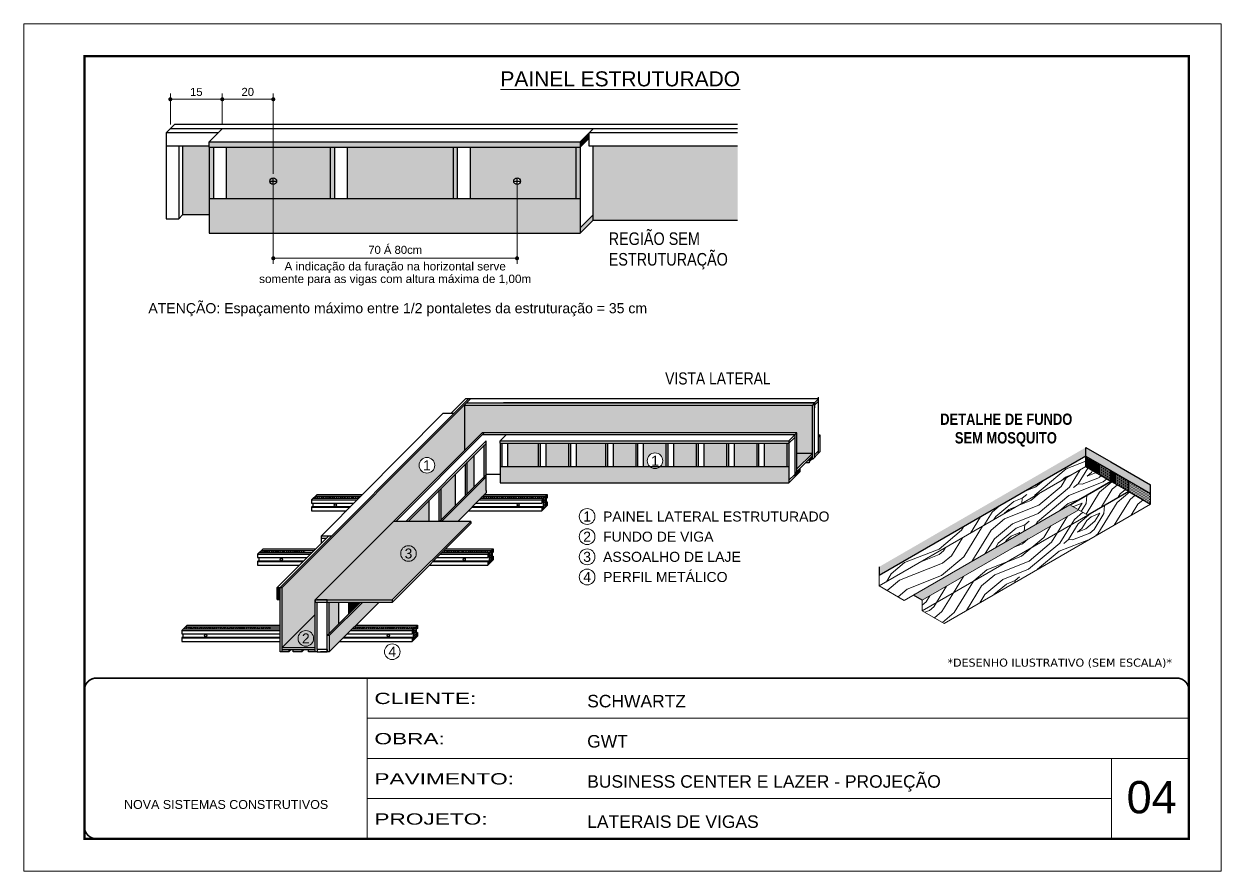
# Model space of a CAD drawing. Extents: x 13154 to 22413, y 1253 to 30260.
# Drawn here: x 17923 to 19408, y 28819 to 29869 of the extents above; entities that cross this region are included whole.
import ezdxf
from ezdxf.enums import TextEntityAlignment as Align

# ---------------------------------------------------------------- set-up
doc = ezdxf.new("R2010")
doc.units = 0
doc.linetypes.add('CONTINUO', pattern=[0])
doc.linetypes.add('DASHED', pattern=[0.75, 0.5, -0.25])
for name, color, linetype, lineweight in [('CARIMBO', 255, 'Continuous', 9), ('Demarcação 1', 251, 'Continuous', 9), ('Folhas', 255, 'Continuous', 9), ('fundo', 100, 'Continuous', 9), ('Madeira', 126, 'Continuous', 18), ('SARRAFO DE PRESSAO', 251, 'DASHED', 9)]:
    doc.layers.add(name, color=color, linetype=linetype, lineweight=lineweight)
for name, color, linetype in [('COTA', 241, 'Continuous'), ('HACHURA MADEIRAS', 1, 'Continuous'), ('material do compensado', 7, 'Continuous'), ('texto', 7, 'Continuous')]:
    doc.layers.add(name, color=color, linetype=linetype)
doc.layers.add('Demarcação 2', color=7, linetype='Continuous', lineweight=9, true_color=0xe0e0e0)
doc.styles.add('ARIAL', font='arial.ttf')
doc.styles.add('CESAR1', font='arial.ttf', dxfattribs={"oblique": 15})
doc.styles.add('ROMANC', font='techb___.ttf', dxfattribs={"height": 2.5})
doc.styles.get("Standard").update_dxf_attribs({"font": 'arial.ttf'})
doc.styles.add('stylellllll', font='verdana.ttf', dxfattribs={"height": 2})
doc.styles.add('Tecnologia', font='')
doc.styles.add('texto', font='ARIALN.TTF')
doc.styles.get('Tecnologia').set_extended_font_data('Forgotten Futurist')
doc.dimstyles.new('1x', dxfattribs={"dimtxt": 10, "dimasz": 5, "dimexe": 7, "dimexo": 5, "dimgap": 4, "dimtad": 1, "dimdec": 1, "dimdsep": 46, "dimtxsty": 'Standard', "dimblk": 'DOT', "dimcen": 0.09, "dimclrd": 4, "dimclre": 4, "dimclrt": 2, "dimadec": 0, "dimazin": 2, "dimtfac": 1, "dimtdec": 1, "dimtmove": 0, "dimatfit": 3, "dimldrblk": 'DOT', "dimfxl": 1, "dimtolj": 1, "dimtzin": 0, "dimlwd": 9, "dimlwe": 9, "dimarcsym": 0})
pattern_1 = [(45, (15701.884, 77508.4651), (0.99436891, 3.64601934), [4.6875, -0.9375, 0, -0.9375])]
pattern_2 = [(355, (-30424.79, 26471.62), (111.07494, 93.20294), [5.12645, -97.40264]), (85, (-30380.81, 26503.79), (-93.20294, 111.07494), [10.2529, -92.27619]), (40, (-30402.13, 26495.366), (8.936, 102.13894), [7.24881, -21.74642, 7.24881, -14.497615, 50.751904, -43.50449]), (40, (-30430.344, 26466.96), (8.936, 102.13894), [7.24983, -14.49967, 7.24983, -115.99871]), (40, (-30393.7, 26474.044), (8.936, 102.13894), [7.24983, -137.7482]), (40, (-30383.935, 26468.044), (8.936, 102.13894), [7.24983, -137.7482]), (40, (-30398.36, 26479.6), (8.936, 102.13894), [7.24983, -137.7482]), (40, (-30403.02, 26485.15), (8.936, 102.13894), [14.49967, -130.49838]), (40, (-30370.786, 26559.52), (8.936, 102.13894), [14.49967, -130.49838]), (40, (-30412.79, 26491.15), (8.936, 102.13894), [28.99933, -115.99871]), (40, (-30417.45, 26496.706), (8.936, 102.13894), [28.99933, -115.99871]), (40, (-30348.38, 26521.54), (8.936, 102.13894), [28.99933, -115.99871]), (40, (-30421.66, 26507.37), (8.936, 102.13894), [21.7497, -123.24834]), (40, (-30440.75, 26524.475), (8.936, 102.13894), [21.7497, -123.24834]), (40, (-30431.43, 26513.37), (8.936, 102.13894), [21.7497, -123.24834]), (40, (-30362.36, 26538.2), (8.936, 102.13894), [36.24951, -108.74853]), (40, (-30372.126, 26544.2), (8.936, 102.13894), [36.24951, -108.74853]), (40, (-30364.146, 26517.77), (8.936, 102.13894), [50.74931, -94.24873]), (21.56505, (-30413.683, 26480.94), (102.138945, -8.936), [11.4631, -217.79893]), (21.56505, (-30390.575, 26509.793), (102.138945, -8.936), [11.4631, -217.79893]), (21.56505, (-30396.575, 26500.026), (102.138945, -8.936), [11.4631, -217.79893]), (21.56505, (-30419.684, 26471.17), (102.138945, -8.936), [22.9262, -206.33583]), (21.56505, (-30395.235, 26515.347), (102.138945, -8.936), [34.3893, -194.87273]), (21.56505, (-30405, 26521.347), (102.138945, -8.936), [45.8524, -183.40963]), (21.56505, (-30414.77, 26527.35), (102.138945, -8.936), [45.8524, -183.40963]), (21.56505, (-30427.41, 26559.33), (102.138945, -8.936), [45.8524, -183.40963]), (21.56505, (-30428.303, 26549.116), (102.138945, -8.936), [57.3155, -171.94653]), (21.56505, (-30424.09, 26538.455), (102.138945, -8.936), [57.3155, -171.94653]), (58.43495, (-30391.915, 26494.47), (8.936, 102.138945), [11.4631, -217.79893]), (58.43495, (-30408.13, 26485.6), (8.936, 102.138945), [11.4631, -217.79893]), (58.43495, (-30424.79, 26471.62), (8.936, 102.138945), [22.9262, -206.33583]), (58.43495, (-30392.81, 26484.26), (8.936, 102.138945), [22.9262, -206.33583]), (58.43495, (-30435.45, 26467.405), (8.936, 102.138945), [34.3893, -194.87273]), (58.43495, (-30445.665, 26468.3), (8.936, 102.138945), [45.8524, -183.40963]), (58.43495, (-30353.293, 26465.363), (8.936, 102.138945), [45.8524, -183.40963]), (58.43495, (-30388.15, 26478.705), (8.936, 102.138945), [45.8524, -183.40963]), (58.43495, (-30368.614, 26466.704), (8.936, 102.138945), [57.3155, -171.94653]), (58.43495, (-30378.38, 26472.704), (8.936, 102.138945), [57.3155, -171.94653])]
pattern_3 = [(0, (-19532.2736, 18717.6668), (0.82275303, 1.645506056), [0, -1.645506056])]

# ---------------------------------------------------------------- blocks, each defined once
blk = doc.blocks.new('9999999999')
at = {"color": 30, "linetype": 'CONTINUO'}
for p, q in [((98564.6, 34230.2), (98564.6, 34429.4)), ((98564.6, 34379.6), (99584, 34379.6)), ((98564.6, 34329.8), (99488, 34329.8)), ((99584, 34329.8), (99488, 34329.8)), ((99488, 34329.8), (99488, 34230.2)), ((98564.6, 34280), (99488, 34280))]:
    blk.add_line(p, q, dxfattribs=at)
at = {"color": 30, "linetype": 'CONTINUO', "const_width": 2}
blk.add_lwpolyline([(99584, 34230.2), (99584, 34414.4, 0.414214), (99569, 34429.4), (98229, 34429.4, 0.414214), (98214, 34414.4), (98214, 34245.2, 0.414214), (98229, 34230.2), (99584, 34230.2)], format="xyb", dxfattribs=at)
at = {"layer": 'Folhas'}
blk.add_lwpolyline([(98139, 34190.2), (99624, 34190.2), (99624, 35240.2), (98139, 35240.2)], close=True, dxfattribs=at)
at = {"layer": 'Folhas', "color": 30, "const_width": 3}
blk.add_lwpolyline([(98214, 34230.2), (99584, 34230.2), (99584, 35200.2), (98214, 35200.2)], close=True, dxfattribs=at)
at = {"color": 7, "linetype": 'Continuous', "ltscale": 5, "style": 'ARIAL'}
for s, height, p in [('SCHWARTZ', 15.48, (98837.7, 34393.1)), ('GWT', 15.48, (98837.7, 34343.3)), ('BUSINESS CENTER E LAZER - PROJEÇÃO', 15.483, (98837.7, 34293.5)), ('NOVA SISTEMAS CONSTRUTIVOS', 11.059, (98263.2, 34267.2)), ('LATERAIS DE VIGAS', 15.483, (98837.7, 34243.7))]:
    blk.add_text(s, height=height, dxfattribs=at).set_placement(p)
at = {"layer": 'Folhas', "color": 7, "style": 'Tecnologia', "width": 1.5}
for s, p in [('CLIENTE:', (98573.7, 34397.2)), ('OBRA:', (98573.7, 34347.3)), ('PAVIMENTO:', (98573.7, 34297.5)), ('PROJETO:', (98573.7, 34247.7))]:
    blk.add_text(s, height=14, dxfattribs=at).set_placement(p)
blk = doc.blocks.new('_Dot')
at = {"color": 0, "linetype": 'ByBlock', "lineweight": -2}
blk.add_line((-0.5, 0), (-1, 0), dxfattribs=at)
at = {"color": 0, "linetype": 'ByBlock', "const_width": 0.5}
blk.add_lwpolyline([(-0.25, 0, 1), (0.25, 0, 1)], format="xyb", close=True, dxfattribs=at)
blk = doc.blocks.new('*D650')
at = {"layer": 'COTA', "color": 4, "lineweight": 9, "transparency": 16777216}
for p, q in [((18104.5, 29744.4), (18104.5, 29782.8)), ((18109.5, 29775.8), (18163.9, 29775.8)), ((18168.9, 29744), (18168.9, 29782.8))]:
    blk.add_line(p, q, dxfattribs=at)
at = {"layer": 'Defpoints', "color": 0, "transparency": 16777216}
for p in [(18168.9, 29775.8), (18104.5, 29739.4), (18168.9, 29739)]:
    blk.add_point(p, dxfattribs=at)
at = {"layer": 'COTA', "color": 4, "lineweight": 9, "transparency": 16777216, "xscale": 5, "yscale": 5, "zscale": 5, "rotation": 180}
blk.add_blockref('_Dot', (18104.5, 29775.8), dxfattribs=at)
at = {"layer": 'COTA', "color": 4, "lineweight": 9, "transparency": 16777216, "xscale": 5, "yscale": 5, "zscale": 5}
blk.add_blockref('_Dot', (18168.9, 29775.8), dxfattribs=at)
at = {"layer": 'COTA', "color": 2, "transparency": 16777216, "insert": (18136.7, 29784.9), "char_height": 10, "attachment_point": 5}
blk.add_mtext('\\A1;15', dxfattribs=at)
blk = doc.blocks.new('*D651')
at = {"layer": 'COTA', "color": 4, "lineweight": 9, "transparency": 16777216}
for p, q in [((18168.9, 29744), (18168.9, 29782.8)), ((18173.9, 29775.8), (18227.2, 29775.8)), ((18232.2, 29683.5), (18232.2, 29782.8))]:
    blk.add_line(p, q, dxfattribs=at)
at = {"layer": 'Defpoints', "color": 0, "transparency": 16777216}
for p in [(18232.2, 29775.8), (18168.9, 29739), (18232.2, 29678.5)]:
    blk.add_point(p, dxfattribs=at)
at = {"layer": 'COTA', "color": 4, "lineweight": 9, "transparency": 16777216, "xscale": 5, "yscale": 5, "zscale": 5, "rotation": 180}
blk.add_blockref('_Dot', (18168.9, 29775.8), dxfattribs=at)
at = {"layer": 'COTA', "color": 4, "lineweight": 9, "transparency": 16777216, "xscale": 5, "yscale": 5, "zscale": 5}
blk.add_blockref('_Dot', (18232.2, 29775.8), dxfattribs=at)
at = {"layer": 'COTA', "color": 2, "transparency": 16777216, "insert": (18200.5, 29784.9), "char_height": 10, "attachment_point": 5}
blk.add_mtext('\\A1;20', dxfattribs=at)
blk = doc.blocks.new('*D652')
at = {"layer": 'COTA', "color": 4, "lineweight": 9, "transparency": 16777216}
for p, q in [((18232.2, 29673.5), (18232.2, 29571.7)), ((18534.6, 29673.5), (18534.6, 29571.7)), ((18237.2, 29578.7), (18529.6, 29578.7))]:
    blk.add_line(p, q, dxfattribs=at)
at = {"layer": 'Defpoints', "color": 0, "transparency": 16777216}
for p in [(18232.2, 29678.5), (18534.6, 29678.5), (18534.6, 29578.7)]:
    blk.add_point(p, dxfattribs=at)
at = {"layer": 'COTA', "color": 4, "lineweight": 9, "transparency": 16777216, "xscale": 5, "yscale": 5, "zscale": 5, "rotation": 180}
blk.add_blockref('_Dot', (18232.2, 29578.7), dxfattribs=at)
at = {"layer": 'COTA', "color": 4, "lineweight": 9, "transparency": 16777216, "xscale": 5, "yscale": 5, "zscale": 5}
blk.add_blockref('_Dot', (18534.6, 29578.7), dxfattribs=at)
at = {"layer": 'COTA', "color": 2, "transparency": 16777216, "insert": (18383.4, 29589.1), "char_height": 10, "attachment_point": 5}
blk.add_mtext('\\A1;70 Á 80cm', dxfattribs=at)

msp = doc.modelspace()

# ---------------------------------------------------------------- hatches: boundary and pattern name
for points in [[(18624.07, 29727.79), (18624.07, 29734.17), (18612.72, 29722.91), (18612.72, 29716.54)], [(18455.12, 29652.83), (18460.45, 29652.83), (18460.45, 29716.54), (18455.12, 29716.54)], [(18900.98, 29329.48), (18900.98, 29333.67), (18896.75, 29329.48), (18896.75, 29325.29)], [(18885.81, 29318.63), (18879.83, 29312.7), (18879.83, 29308.51), (18885.81, 29314.44)], [(18240.58, 29170.66), (18236.92, 29170.66), (18236.92, 29155.8), (18240.58, 29155.8)]]:
    msp.add_hatch(color=256).paths.add_polyline_path(points)
at = {"linetype": 'ByBlock', "ltscale": 2}
for points in [[(18152.56, 29652.83), (18157.88, 29652.83), (18157.88, 29716.43), (18152.56, 29716.43)], [(18612.72, 29722.91), (18152.67, 29722.91), (18152.67, 29716.54), (18612.72, 29716.54)], [(18302.74, 29652.83), (18308.06, 29652.83), (18308.06, 29716.43), (18302.74, 29716.43)], [(18910.61, 29359.27), (18908.59, 29359.27), (18908.59, 29357.03)], [(18493.69, 29305.33), (18496.04, 29307.69), (18496.04, 29349.13), (18493.69, 29346.77)], [(18513.34, 29320.57), (18515.78, 29320.57), (18515.78, 29349.29), (18513.34, 29349.29)], [(18560.62, 29320.57), (18563.05, 29320.57), (18563.05, 29349.29), (18560.62, 29349.29)], [(18598.15, 29320.57), (18600.59, 29320.57), (18600.59, 29349.29), (18598.15, 29349.29)], [(18644.08, 29320.57), (18646.52, 29320.57), (18646.52, 29349.29), (18644.08, 29349.29)], [(18681.61, 29320.57), (18684.05, 29320.57), (18684.05, 29349.29), (18681.61, 29349.29)], [(18719.15, 29320.57), (18721.59, 29320.57), (18721.59, 29349.29), (18719.15, 29349.29)], [(18756.68, 29320.57), (18759.12, 29320.57), (18759.12, 29349.29), (18756.68, 29349.29)], [(18794.21, 29320.57), (18796.65, 29320.57), (18796.65, 29349.29), (18794.22, 29349.29)], [(18831.75, 29320.57), (18834.19, 29320.57), (18834.19, 29349.29), (18831.75, 29349.29)], [(18869.28, 29320.57), (18871.72, 29320.57), (18871.72, 29349.29), (18869.28, 29349.29)], [(18470.35, 29284.47), (18472.7, 29286.83), (18472.7, 29326.12), (18470.35, 29323.77)], [(18493.8, 29305.44), (18493.8, 29307.92), (18440.4, 29254.52), (18440.4, 29252.63), (18440.99, 29252.63)], [(18440.29, 29293.38), (18437.94, 29291.03), (18437.94, 29252.53), (18440.29, 29252.53)], [(18343.13, 29152.5), (18340.56, 29152.5), (18299.1, 29111.05), (18301.67, 29111.05)], [(18325.92, 29137.86), (18328.27, 29140.21), (18328.27, 29152.4), (18325.92, 29152.4)]]:
    msp.add_hatch(color=256, dxfattribs=at).paths.add_polyline_path(points)
h = msp.add_hatch(color=256)
h.paths.add_polyline_path([(18612.72, 29616.28), (18612.72, 29609.91), (18628.95, 29626), (18628.95, 29632.38)])
h.paths.add_polyline_path([(18607.4, 29652.82), (18612.72, 29652.82), (18612.72, 29716.54), (18607.4, 29716.54)])
at = {"linetype": 'Continuous', "ltscale": 1.5}
h = msp.add_hatch(dxfattribs=at)
h.set_pattern_fill('ANSI36', color=256, scale=15, style=0)
h.set_pattern_definition(pattern_1)
h.paths.add_polyline_path([(18284.35, 29283.95), (18281.85, 29281.45), (18338.41, 29281.45), (18340.9, 29283.95)])
h = msp.add_hatch(dxfattribs=at)
h.set_pattern_fill('ANSI36', color=256, scale=15, style=0)
h.set_pattern_definition(pattern_1)
h.paths.add_polyline_path([(18570.04, 29283.95), (18492.31, 29283.95), (18489.8, 29281.45), (18567.54, 29281.45)])
h.paths.add_polyline_path([(18570.04, 29283.95), (18567.54, 29281.45), (18567.54, 29267.84), (18570.04, 29270.34)])
h = msp.add_hatch(dxfattribs=at)
h.set_pattern_fill('ANSI36', color=256, scale=15, style=0)
h.set_pattern_definition(pattern_1)
h.paths.add_polyline_path([(18217.37, 29216.58), (18214.87, 29214.08), (18271.43, 29214.08), (18273.92, 29216.58)])
h = msp.add_hatch(dxfattribs=at)
h.set_pattern_fill('ANSI36', color=256, scale=15, style=0)
h.set_pattern_definition(pattern_1)
h.paths.add_polyline_path([(18503.06, 29216.58), (18500.56, 29214.08), (18500.56, 29200.47), (18503.06, 29202.97)])
h.paths.add_polyline_path([(18444.06, 29216.58), (18441.55, 29214.08), (18500.56, 29214.08), (18503.06, 29216.58)])
h = msp.add_hatch(dxfattribs=at)
h.set_pattern_fill('ANSI36', color=256, scale=15, style=0)
h.set_pattern_definition(pattern_1)
h.paths.add_polyline_path([(18123.3, 29121.96), (18120.79, 29119.46), (18228.26, 29119.46), (18228.26, 29121.96)])
h = msp.add_hatch(dxfattribs=at)
h.set_pattern_fill('ANSI36', color=256, scale=15, style=0)
h.set_pattern_definition(pattern_1)
h.paths.add_polyline_path([(18408.99, 29121.96), (18406.48, 29119.46), (18406.48, 29105.84), (18408.99, 29108.35)])
h.paths.add_polyline_path([(18332.88, 29121.96), (18330.38, 29119.46), (18406.48, 29119.46), (18408.99, 29121.96)])
at = {"linetype": 'ByBlock', "ltscale": 2}
h = msp.add_hatch(color=256, dxfattribs=at)
h.paths.add_polyline_path([(18251.37, 29093.67), (18243.15, 29093.67), (18243.15, 29090.75), (18251.37, 29090.75)])
h.paths.add_polyline_path([(18267.67, 29093.67), (18256.88, 29093.67), (18256.88, 29090.75), (18267.67, 29090.75)])
h.paths.add_polyline_path([(18284.22, 29093.67), (18276, 29093.67), (18276, 29090.75), (18284.22, 29090.75)])
at = {"layer": 'Demarcação 1'}
h = msp.add_hatch(color=256, dxfattribs=at)
h.paths.add_polyline_path([(18262.88, 29107.57, 1), (18282.24, 29107.57, 1)], flags=17)
h.paths.add_polyline_path([(18284.22, 29155.27), (18469.26, 29340.31), (18469.26, 29396.78), (18469.26, 29396.78), (18243.15, 29170.67), (18243.15, 29096.24), (18284.22, 29137.3)])
h.paths.add_polyline_path([(18413.08, 29322.1, -1), (18432.43, 29322.1, -1)], flags=16)
h.paths.add_polyline_path([(18264.68, 29098.31), (18280.44, 29098.31), (18280.44, 29116.87), (18264.68, 29116.87)], flags=24)
h.paths.add_polyline_path([(18414.88, 29312.85), (18430.63, 29312.85), (18430.63, 29331.41), (18414.88, 29331.41)], flags=24)
for points in [[(18469.26, 29340.31), (18491.2, 29362.25), (18881.76, 29362.25), (18881.76, 29336.62), (18900.98, 29336.62), (18900.98, 29396.78), (18469.26, 29396.78)], [(18881.76, 29336.62), (18881.76, 29317.57), (18900.98, 29336.62)]]:
    msp.add_hatch(color=256, dxfattribs=at).paths.add_polyline_path(points)
h = msp.add_hatch(color=256, dxfattribs=at)
h.paths.add_polyline_path([(18243.15, 29096.24), (18284.22, 29096.24), (18284.22, 29137.3)])
h.paths.add_polyline_path([(18262.88, 29107.57, -1), (18282.24, 29107.57, -1)], flags=16)
h.paths.add_polyline_path([(18264.68, 29098.31), (18280.44, 29098.31), (18280.44, 29116.87), (18264.68, 29116.87)], flags=24)
at = {"layer": 'Demarcação 2'}
for points in [[(18152.67, 29716.54), (18152.67, 29716.54), (18152.67, 29716.54), (18152.67, 29717.6), (18119.67, 29717.6), (18119.67, 29632.38), (18152.67, 29632.38)], [(18174.22, 29652.83), (18302.85, 29652.83), (18302.85, 29716.54), (18174.22, 29716.54)], [(18324.4, 29652.83), (18455.12, 29652.83), (18455.12, 29716.54), (18324.4, 29716.54)], [(18628.95, 29717.6), (18628.95, 29626), (18808.22, 29626), (18808.22, 29717.6)], [(18612.72, 29652.82), (18152.67, 29652.83), (18152.67, 29616.29), (18152.67, 29609.91), (18612.72, 29609.91)], [(18523.31, 29320.57), (18560.72, 29320.57), (18560.72, 29349.39), (18523.31, 29349.39)], [(18570.59, 29320.57), (18598.26, 29320.57), (18598.26, 29349.39), (18570.59, 29349.39)], [(18608.12, 29320.57), (18644.19, 29320.57), (18644.19, 29349.39), (18608.12, 29349.39)], [(18654.05, 29320.57), (18681.72, 29320.57), (18681.72, 29349.39), (18654.05, 29349.39)], [(18729.12, 29320.57), (18756.79, 29320.57), (18756.79, 29349.39), (18729.12, 29349.39)], [(18766.66, 29320.57), (18794.32, 29320.57), (18794.32, 29349.39), (18766.66, 29349.39)], [(18804.19, 29320.57), (18831.86, 29320.57), (18831.86, 29349.39), (18804.19, 29349.39)], [(18841.72, 29320.57), (18869.39, 29320.57), (18869.39, 29349.39), (18841.72, 29349.39)], [(18472.81, 29286.93), (18481.48, 29295.6), (18481.48, 29334.56), (18472.81, 29325.89)], [(18871.83, 29320.57), (18712.16, 29320.57, -0.3830345), (18699.23, 29320.57), (18513.45, 29320.57), (18513.45, 29300.57), (18871.83, 29300.57)], [(18440.4, 29254.52), (18458.14, 29272.26), (18458.14, 29311.22), (18440.4, 29293.48)], [(18496.15, 29290.71), (18496.15, 29307.79), (18440.99, 29252.63), (18460.99, 29252.63), (18496.14, 29287.79)], [(18399.55, 29252.63), (18425.73, 29252.63), (18425.73, 29278.81)], [(18301.46, 29113.4), (18313.7, 29125.65), (18313.7, 29152.5), (18301.46, 29152.5)], [(18363.43, 29152.5), (18357.94, 29152.5), (18343.13, 29152.5), (18301.67, 29111.05), (18301.67, 29090.75)], [(18328.38, 29140.32), (18340.56, 29152.5), (18328.38, 29152.5)]]:
    msp.add_hatch(color=256, dxfattribs=at).paths.add_polyline_path(points)
h = msp.add_hatch(color=256, dxfattribs=at)
h.paths.add_polyline_path([(18530.45, 29674.36, -1), (18538.81, 29674.36, -1)], flags=16)
h.paths.add_polyline_path([(18476.67, 29652.83), (18607.4, 29652.82), (18607.4, 29716.54), (18476.67, 29716.54)])
h = msp.add_hatch(color=256, dxfattribs=at)
h.paths.add_polyline_path([(18715.37, 29327.77, -1), (18696.02, 29327.77, -1)], flags=16)
h.paths.add_polyline_path([(18697.82, 29318.52), (18713.57, 29318.52), (18713.57, 29337.07), (18697.82, 29337.07)], flags=24)
h.paths.add_polyline_path([(18691.59, 29320.57), (18719.25, 29320.57), (18719.25, 29349.39), (18691.59, 29349.39)])
h = msp.add_hatch(color=256, dxfattribs=at)
h.paths.add_polyline_path([(18284.22, 29155.27), (18286.78, 29155.27), (18299.1, 29155.27), (18379.86, 29155.27), (18477.22, 29252.63), (18381.58, 29252.63)])
h.paths.add_polyline_path([(18391.96, 29203.25), (18407.82, 29203.25), (18407.82, 29222.14), (18391.96, 29222.14)], flags=24)
at = {"layer": 'fundo'}
h = msp.add_hatch(color=252, dxfattribs=at)
h.dxf.hatch_style = 1
h.paths.add_polyline_path([(18983.87, 29196.29), (18983.87, 29185.63), (19240.02, 29333.52), (19240.02, 29344.17)])
h = msp.add_hatch(color=252, dxfattribs=at)
h.dxf.hatch_style = 1
h.paths.add_polyline_path([(19271.1, 29326.23), (19240.02, 29344.17), (19240.02, 29333.52), (19271.1, 29315.58), (19320.43, 29287.09), (19320.43, 29297.75)])
h = msp.add_hatch(color=252, dxfattribs=at)
h.dxf.hatch_style = 1
h.paths.add_polyline_path([(19231.39, 29266.78), (19221.02, 29272.76), (19221.02, 29273.64), (19026.23, 29161.18), (19037.15, 29154.87)])
at = {"layer": 'HACHURA MADEIRAS'}
h = msp.add_hatch(dxfattribs=at)
h.set_pattern_fill('DOTS', scale=1.036539)
h.set_pattern_definition(pattern_3)
h.paths.add_polyline_path([(19271.1, 29302.55), (19271.1, 29315.58), (19240.02, 29333.52), (19240.02, 29320.49)])
h = msp.add_hatch(dxfattribs=at)
h.set_pattern_fill('DOTS', scale=1.036539)
h.set_pattern_definition(pattern_3)
h.paths.add_polyline_path([(19271.85, 29315.14), (19271.85, 29302.11), (19292.99, 29289.91), (19292.99, 29302.93)])
h = msp.add_hatch(dxfattribs=at)
h.set_pattern_fill('DOTS', scale=1.036539)
h.set_pattern_definition(pattern_3)
h.paths.add_polyline_path([(19293.29, 29302.76), (19293.29, 29289.74), (19320.43, 29274.07), (19320.43, 29287.09)])
at = {"layer": 'Madeira'}
h = msp.add_hatch(dxfattribs=at)
h.set_pattern_fill('PATRON00077', color=256, scale=102.529099, angle=355, pattern_type=2)
h.set_pattern_definition(pattern_2)
h.paths.add_polyline_path([(18983.87, 29185.63), (18983.87, 29172.61), (19240.02, 29320.49), (19240.02, 29333.52)])
h = msp.add_hatch(dxfattribs=at)
h.set_pattern_fill('PATRON00077', color=256, scale=102.529099, angle=355, pattern_type=2)
h.set_pattern_definition([(355, (677.73, -42768.95), (111.07494, 93.20294), [5.12645, -97.40264]), (85, (721.71, -42736.78), (-93.20294, 111.07494), [10.25291, -92.27619]), (40, (700.39, -42745.204), (8.936, 102.138945), [7.248807, -21.74642, 7.248807, -14.497615, 50.751904, -43.504487]), (40, (672.17, -42773.61), (8.936, 102.138945), [7.24983, -14.499665, 7.24983, -115.99871]), (40, (708.816, -42766.525), (8.936, 102.138945), [7.24983, -137.74821]), (40, (718.58, -42772.526), (8.936, 102.138945), [7.24983, -137.74821]), (40, (704.156, -42760.97), (8.936, 102.138945), [7.24983, -137.74821]), (40, (699.496, -42755.42), (8.936, 102.138945), [14.49967, -130.49838]), (40, (731.73, -42681.05), (8.936, 102.138945), [14.49967, -130.49838]), (40, (689.73, -42749.42), (8.936, 102.138945), [28.99933, -115.99871]), (40, (685.07, -42743.86), (8.936, 102.138945), [28.99933, -115.99871]), (40, (754.14, -42719.03), (8.936, 102.138945), [28.99933, -115.99871]), (40, (680.855, -42733.2), (8.936, 102.138945), [21.7497, -123.24834]), (40, (661.77, -42716.095), (8.936, 102.138945), [21.7497, -123.24834]), (40, (671.09, -42727.2), (8.936, 102.138945), [21.7497, -123.24834]), (40, (740.16, -42702.37), (8.936, 102.138945), [36.24951, -108.74853]), (40, (730.39, -42696.37), (8.936, 102.138945), [36.24951, -108.74853]), (40, (738.37, -42722.8), (8.936, 102.138945), [50.74931, -94.24873]), (21.56505, (688.835, -42759.63), (102.138945, -8.936), [11.4631, -217.79893]), (21.56505, (711.943, -42730.777), (102.138945, -8.936), [11.4631, -217.79893]), (21.56505, (705.943, -42740.544), (102.138945, -8.936), [11.4631, -217.79893]), (21.56505, (682.834, -42769.4), (102.138945, -8.936), [22.9262, -206.33583]), (21.56505, (707.283, -42725.223), (102.138945, -8.936), [34.3893, -194.87273]), (21.56505, (697.516, -42719.222), (102.138945, -8.936), [45.8524, -183.40963]), (21.56505, (687.75, -42713.22), (102.138945, -8.936), [45.8524, -183.40963]), (21.56505, (675.11, -42681.24), (102.138945, -8.936), [45.8524, -183.40963]), (21.56505, (674.215, -42691.454), (102.138945, -8.936), [57.31551, -171.94653]), (21.56505, (678.43, -42702.114), (102.138945, -8.936), [57.31551, -171.94653]), (58.43495, (710.603, -42746.097), (8.936, 102.138945), [11.4631, -217.79893]), (58.43495, (694.39, -42754.97), (8.936, 102.138945), [11.4631, -217.79893]), (58.43495, (677.727, -42768.95), (8.936, 102.138945), [22.9262, -206.33583]), (58.43495, (709.71, -42756.31), (8.936, 102.138945), [22.9262, -206.33583]), (58.43495, (667.067, -42773.165), (8.936, 102.138945), [34.3893, -194.87273]), (58.43495, (656.853, -42772.27), (8.936, 102.138945), [45.8524, -183.40963]), (58.43495, (749.225, -42775.207), (8.936, 102.138945), [45.8524, -183.40963]), (58.43495, (714.37, -42761.865), (8.936, 102.138945), [45.8524, -183.40963]), (58.43495, (733.904, -42773.866), (8.936, 102.138945), [57.31551, -171.94653]), (58.43495, (724.137, -42767.866), (8.936, 102.138945), [57.31551, -171.94653])])
h.paths.add_polyline_path([(18983.87, 29172.61), (19014.95, 29154.67), (19271.1, 29302.55), (19240.02, 29320.49)])
h = msp.add_hatch(dxfattribs=at)
h.set_pattern_fill('PATRON00077', color=256, scale=102.529099, angle=355, pattern_type=2)
h.set_pattern_definition([(355, (-30446.75, 26484.36), (111.07494, 93.20294), [5.12645, -97.40264]), (85, (-30402.77, 26516.53), (-93.20294, 111.07494), [10.2529, -92.27619]), (40, (-30424.09, 26508.105), (8.936, 102.13894), [7.24881, -21.74642, 7.24881, -14.497615, 50.751904, -43.50449]), (40, (-30452.31, 26479.7), (8.936, 102.13894), [7.24983, -14.49967, 7.24983, -115.99871]), (40, (-30415.666, 26486.784), (8.936, 102.13894), [7.24983, -137.7482]), (40, (-30405.9, 26480.78), (8.936, 102.13894), [7.24983, -137.7482]), (40, (-30420.33, 26492.34), (8.936, 102.13894), [7.24983, -137.7482]), (40, (-30424.99, 26497.89), (8.936, 102.13894), [14.49967, -130.49838]), (40, (-30392.75, 26572.26), (8.936, 102.13894), [14.49967, -130.49838]), (40, (-30434.754, 26503.89), (8.936, 102.13894), [28.99933, -115.99871]), (40, (-30439.414, 26509.446), (8.936, 102.13894), [28.99933, -115.99871]), (40, (-30370.34, 26534.28), (8.936, 102.13894), [28.99933, -115.99871]), (40, (-30443.63, 26520.106), (8.936, 102.13894), [21.7497, -123.24834]), (40, (-30462.715, 26537.214), (8.936, 102.13894), [21.7497, -123.24834]), (40, (-30453.394, 26526.11), (8.936, 102.13894), [21.7497, -123.24834]), (40, (-30384.32, 26550.94), (8.936, 102.13894), [36.24951, -108.74853]), (40, (-30394.09, 26556.94), (8.936, 102.13894), [36.24951, -108.74853]), (40, (-30386.11, 26530.51), (8.936, 102.13894), [50.74931, -94.24873]), (21.56505, (-30435.647, 26493.68), (102.138945, -8.936), [11.4631, -217.79893]), (21.56505, (-30412.54, 26522.532), (102.138945, -8.936), [11.4631, -217.79893]), (21.56505, (-30418.54, 26512.765), (102.138945, -8.936), [11.4631, -217.79893]), (21.56505, (-30441.65, 26483.91), (102.138945, -8.936), [22.9262, -206.33583]), (21.56505, (-30417.2, 26528.086), (102.138945, -8.936), [34.3893, -194.87273]), (21.56505, (-30426.966, 26534.087), (102.138945, -8.936), [45.8524, -183.40963]), (21.56505, (-30436.733, 26540.087), (102.138945, -8.936), [45.8524, -183.40963]), (21.56505, (-30449.373, 26572.07), (102.138945, -8.936), [45.8524, -183.40963]), (21.56505, (-30450.267, 26561.855), (102.138945, -8.936), [57.3155, -171.94653]), (21.56505, (-30446.053, 26551.195), (102.138945, -8.936), [57.3155, -171.94653]), (58.43495, (-30413.88, 26507.21), (8.936, 102.138945), [11.4631, -217.79893]), (58.43495, (-30430.094, 26498.34), (8.936, 102.138945), [11.4631, -217.79893]), (58.43495, (-30446.755, 26484.358), (8.936, 102.138945), [22.9262, -206.33583]), (58.43495, (-30414.773, 26496.998), (8.936, 102.138945), [22.9262, -206.33583]), (58.43495, (-30457.416, 26480.144), (8.936, 102.138945), [34.3893, -194.87273]), (58.43495, (-30467.63, 26481.04), (8.936, 102.138945), [45.8524, -183.40963]), (58.43495, (-30375.258, 26478.102), (8.936, 102.138945), [45.8524, -183.40963]), (58.43495, (-30410.113, 26491.444), (8.936, 102.138945), [45.8524, -183.40963]), (58.43495, (-30390.58, 26479.443), (8.936, 102.138945), [57.3155, -171.94653]), (58.43495, (-30400.346, 26485.443), (8.936, 102.138945), [57.3155, -171.94653])])
h.paths.add_polyline_path([(19242.16, 29260.56), (19292.99, 29289.91), (19271.33, 29302.48), (19221.02, 29272.76)])
h = msp.add_hatch(dxfattribs=at)
h.set_pattern_fill('PATRON00077', color=256, scale=102.529099, angle=355, pattern_type=2)
h.set_pattern_definition(pattern_2)
h.paths.add_polyline_path([(19064.3, 29126.19), (19320.43, 29274.07), (19293.29, 29289.74), (19037.24, 29141.91)])
h = msp.add_hatch(dxfattribs=at)
h.set_pattern_fill('PATRON00077', color=256, scale=102.529099, angle=355, pattern_type=2)
h.set_pattern_definition(pattern_2)
h.paths.add_polyline_path([(19242.52, 29260.35), (19231.24, 29266.86), (19037.08, 29154.83), (19037.15, 29141.85)])

# ---------------------------------------------------------------- linework, layer by layer
at = {"linetype": 'ByBlock', "ltscale": 2}
for p, q in [((18099.24, 29734.17), (18109.68, 29744.61)), ((18099.24, 29734.17), (18099.24, 29717.6)), ((18168.89, 29739.01), (18152.67, 29722.91)), ((18628.95, 29739.01), (18612.72, 29722.91)), ((18624.07, 29717.6), (18624.07, 29734.17)), ((18099.24, 29717.6), (18099.24, 29627.54)), ((18114.84, 29717.6), (18114.84, 29627.54)), ((18119.67, 29717.6), (18119.67, 29632.38)), ((18152.67, 29722.91), (18612.72, 29722.91)), ((18152.67, 29716.54), (18152.67, 29722.91)), ((18152.67, 29716.54), (18152.67, 29609.91)), ((18152.67, 29716.54), (18152.67, 29616.29)), ((18152.67, 29716.54), (18612.72, 29716.54)), ((18157.99, 29716.54), (18157.99, 29652.83)), ((18174.22, 29652.83), (18174.22, 29716.54)), ((18302.85, 29716.54), (18302.85, 29652.83)), ((18308.18, 29716.54), (18308.17, 29652.83)), ((18324.4, 29652.83), (18324.4, 29716.54)), ((18455.12, 29716.54), (18455.12, 29652.83)), ((18460.45, 29716.54), (18460.45, 29652.83)), ((18476.67, 29652.83), (18476.67, 29716.54)), ((18607.4, 29716.54), (18607.4, 29652.82)), ((18624.07, 29727.79), (18612.72, 29716.54)), ((18612.72, 29722.91), (18612.72, 29609.91)), ((18628.95, 29626), (18628.95, 29717.6)), ((18114.84, 29627.54), (18119.67, 29632.38)), ((18152.67, 29632.38), (18119.67, 29632.38)), ((18152.67, 29632.38), (18119.67, 29632.38)), ((18628.95, 29632.38), (18612.72, 29616.28)), ((18628.95, 29626), (18612.72, 29609.91)), ((18908.59, 29401.48), (18903.54, 29396.47)), ((18384.15, 29252.63), (18493.76, 29362.25)), ((18520.87, 29359.68), (18513.45, 29352.31)), ((18879.26, 29359.68), (18871.83, 29352.31)), ((18879.26, 29359.68), (18881.76, 29362.25)), ((18879.26, 29359.68), (18879.26, 29307.94)), ((18908.59, 29357.03), (18910.61, 29359.27)), ((18910.61, 29359.27), (18908.59, 29359.27)), ((18910.61, 29339.27), (18910.61, 29359.27)), ((18493.8, 29305.44), (18493.8, 29346.88)), ((18496.15, 29290.71), (18496.15, 29349.23)), ((18513.45, 29352.31), (18871.83, 29352.31)), ((18513.45, 29349.39), (18513.45, 29352.31)), ((18513.45, 29349.39), (18871.83, 29349.39)), ((18513.45, 29349.39), (18513.45, 29300.57)), ((18513.45, 29349.39), (18513.45, 29320.57)), ((18515.88, 29349.39), (18515.88, 29320.57)), ((18523.31, 29320.57), (18523.31, 29349.39)), ((18560.72, 29349.39), (18560.72, 29320.57)), ((18563.16, 29349.39), (18563.16, 29320.57)), ((18570.59, 29320.57), (18570.59, 29349.39)), ((18598.26, 29349.39), (18598.26, 29320.57)), ((18600.69, 29349.39), (18600.69, 29320.57)), ((18608.12, 29320.57), (18608.12, 29349.39)), ((18644.19, 29349.39), (18644.19, 29320.57)), ((18646.63, 29349.39), (18646.63, 29320.57)), ((18654.05, 29320.57), (18654.05, 29349.39)), ((18681.72, 29349.39), (18681.72, 29320.57)), ((18684.16, 29349.39), (18684.16, 29320.57)), ((18691.59, 29320.57), (18691.59, 29349.39)), ((18719.25, 29349.39), (18719.25, 29320.57)), ((18721.69, 29349.39), (18721.69, 29320.57)), ((18729.12, 29320.57), (18729.12, 29349.39)), ((18756.79, 29349.39), (18756.79, 29320.57)), ((18759.23, 29349.39), (18759.23, 29320.57)), ((18766.66, 29320.57), (18766.66, 29349.39)), ((18794.32, 29349.39), (18794.32, 29320.57)), ((18796.76, 29349.39), (18796.76, 29320.57)), ((18804.19, 29320.57), (18804.19, 29349.39)), ((18831.86, 29349.39), (18831.86, 29320.57)), ((18834.29, 29349.39), (18834.29, 29320.57)), ((18841.72, 29320.57), (18841.72, 29349.39)), ((18869.39, 29349.39), (18869.39, 29320.57)), ((18879.26, 29356.76), (18871.83, 29349.39)), ((18871.83, 29352.31), (18871.83, 29349.39)), ((18871.83, 29349.39), (18871.83, 29300.57)), ((18481.48, 29295.6), (18481.48, 29334.56)), ((18908.59, 29337.03), (18900.98, 29329.48)), ((18908.59, 29337.03), (18910.61, 29339.27)), ((18470.46, 29284.58), (18470.46, 29323.87)), ((18472.81, 29286.93), (18472.81, 29326.23)), ((18885.81, 29314.44), (18875.43, 29304.14)), ((18496.15, 29310.27), (18438.51, 29252.63)), ((18458.14, 29272.26), (18458.14, 29311.55)), ((18513.45, 29310.86), (18496.15, 29310.86)), ((18879.26, 29310.86), (18871.83, 29303.49)), ((18879.26, 29307.94), (18871.83, 29300.57)), ((18881.76, 29310.42), (18879.26, 29307.94)), ((18286.42, 29286.02), (18342.96, 29286.02)), ((18438.05, 29252.63), (18438.05, 29291.13)), ((18440.4, 29252.63), (18440.4, 29293.48)), ((18494.38, 29286.02), (18572.11, 29286.02)), ((18496.15, 29290.71), (18496.14, 29287.79)), ((18571.49, 29284.48), (18571.49, 29281.21)), ((18279.78, 29279.38), (18279.78, 29275.19)), ((18279.78, 29279.38), (18323.02, 29279.38)), ((18279.78, 29279.38), (18336.36, 29279.38)), ((18279.78, 29275.19), (18332.19, 29275.19)), ((18279.78, 29270.32), (18327.35, 29270.32)), ((18280.42, 29270.96), (18327.98, 29270.96)), ((18281.22, 29275.19), (18281.22, 29270.96)), ((18281.85, 29281.45), (18338.41, 29281.45)), ((18284.35, 29283.95), (18340.9, 29283.95)), ((18478.67, 29270.32), (18565.47, 29270.32)), ((18479.31, 29270.96), (18566.11, 29270.96)), ((18483.54, 29275.19), (18565.47, 29275.19)), ((18487.74, 29279.38), (18565.47, 29279.38)), ((18489.8, 29281.45), (18567.54, 29281.45)), ((18492.31, 29283.95), (18570.04, 29283.95)), ((18565.47, 29279.38), (18565.47, 29275.19)), ((18566.11, 29279.1), (18566.11, 29275.83)), ((18566.91, 29279.91), (18566.91, 29267.98)), ((18567.54, 29281.45), (18567.54, 29267.84)), ((18570.04, 29283.95), (18570.04, 29270.34)), ((18570.67, 29283.66), (18570.67, 29271.74)), ((18570.67, 29281.21), (18571.49, 29281.21)), ((18570.67, 29276.96), (18572.11, 29276.96)), ((18570.67, 29276.34), (18571.49, 29276.34)), ((18570.67, 29272.56), (18571.49, 29272.56)), ((18571.49, 29276.34), (18571.49, 29272.56)), ((18279.78, 29265.77), (18309.49, 29265.77)), ((18279.78, 29265.77), (18322.82, 29265.77)), ((18474.12, 29265.77), (18565.47, 29265.77)), ((18566.11, 29267.98), (18566.91, 29267.98)), ((18477.34, 29252.63), (18477.34, 29249.87)), ((18291.92, 29225.66), (18291.92, 29234.68)), ((18291.92, 29231.76), (18298.02, 29231.76)), ((18212.8, 29212.01), (18256.04, 29212.01)), ((18212.8, 29212.01), (18278.27, 29212.01)), ((18212.8, 29212.01), (18212.8, 29207.82)), ((18214.87, 29214.08), (18280.33, 29214.08)), ((18217.37, 29216.58), (18282.84, 29216.58)), ((18219.44, 29218.65), (18284.91, 29218.65)), ((18439.46, 29212.01), (18498.49, 29212.01)), ((18441.53, 29214.08), (18500.56, 29214.08)), ((18444.04, 29216.58), (18503.06, 29216.58)), ((18446.11, 29218.65), (18505.13, 29218.65)), ((18498.49, 29212.01), (18498.49, 29207.82)), ((18499.13, 29211.73), (18499.13, 29208.46)), ((18499.93, 29212.54), (18499.93, 29200.62)), ((18500.56, 29214.08), (18500.56, 29200.47)), ((18503.06, 29216.58), (18503.06, 29202.97)), ((18503.69, 29216.29), (18503.69, 29204.37)), ((18503.69, 29213.84), (18504.51, 29213.84)), ((18504.51, 29217.11), (18504.51, 29213.84)), ((18212.8, 29207.82), (18274.07, 29207.82)), ((18212.8, 29202.95), (18269.2, 29202.95)), ((18212.8, 29198.4), (18242.51, 29198.4)), ((18212.8, 29198.4), (18264.65, 29198.4)), ((18213.44, 29203.59), (18269.84, 29203.59)), ((18214.24, 29207.82), (18214.24, 29203.59)), ((18425.85, 29198.4), (18498.49, 29198.4)), ((18430.4, 29202.95), (18498.49, 29202.95)), ((18431.04, 29203.59), (18499.13, 29203.59)), ((18435.27, 29207.82), (18498.49, 29207.82)), ((18499.13, 29200.62), (18499.93, 29200.62)), ((18503.69, 29209.59), (18505.13, 29209.59)), ((18503.69, 29208.97), (18504.51, 29208.97)), ((18503.69, 29205.19), (18504.51, 29205.19)), ((18504.51, 29208.97), (18504.51, 29205.19)), ((18236.92, 29155.8), (18236.92, 29170.66)), ((18240.58, 29170.67), (18243.15, 29170.67)), ((18236.92, 29155.8), (18240.58, 29155.8)), ((18284.22, 29155.27), (18286.78, 29155.27)), ((18290, 29152.5), (18357.94, 29152.5)), ((18299.1, 29093.67), (18299.1, 29152.5)), ((18301.46, 29113.4), (18301.46, 29152.37)), ((18313.7, 29125.65), (18313.7, 29152.5)), ((18326.02, 29137.97), (18326.02, 29152.5)), ((18328.38, 29140.32), (18328.38, 29152.5)), ((18379.86, 29155.27), (18379.86, 29152.5)), ((18123.3, 29121.96), (18240.58, 29121.96)), ((18125.37, 29124.03), (18240.58, 29124.03)), ((18332.88, 29121.96), (18408.99, 29121.96)), ((18334.95, 29124.03), (18411.06, 29124.03)), ((18408.99, 29121.96), (18408.99, 29108.35)), ((18409.61, 29121.67), (18409.61, 29109.75)), ((18410.43, 29122.49), (18410.43, 29119.21)), ((18118.72, 29117.39), (18214.93, 29117.39)), ((18118.72, 29117.39), (18240.58, 29117.39)), ((18118.72, 29117.39), (18118.72, 29113.2)), ((18118.72, 29113.2), (18240.58, 29113.2)), ((18118.72, 29108.33), (18240.58, 29108.33)), ((18119.36, 29108.96), (18240.58, 29108.96)), ((18120.17, 29113.2), (18120.17, 29108.96)), ((18120.79, 29119.46), (18240.58, 29119.46)), ((18319.25, 29108.33), (18404.41, 29108.33)), ((18319.89, 29108.96), (18405.05, 29108.96)), ((18324.12, 29113.2), (18404.41, 29113.2)), ((18328.31, 29117.39), (18404.41, 29117.39)), ((18330.38, 29119.46), (18406.48, 29119.46)), ((18404.41, 29117.39), (18404.41, 29113.2)), ((18405.05, 29117.11), (18405.05, 29113.83)), ((18405.86, 29117.92), (18405.86, 29105.99)), ((18406.48, 29119.46), (18406.48, 29105.84)), ((18409.61, 29119.21), (18410.43, 29119.21)), ((18409.61, 29114.97), (18411.06, 29114.97)), ((18409.61, 29114.34), (18410.43, 29114.34)), ((18409.61, 29110.57), (18410.43, 29110.57)), ((18410.43, 29114.34), (18410.43, 29110.57)), ((18118.72, 29103.78), (18214.93, 29103.78)), ((18118.72, 29103.78), (18240.58, 29103.78)), ((18299.1, 29093.67), (18299.1, 29090.75)), ((18314.7, 29103.78), (18404.41, 29103.78)), ((18405.05, 29105.99), (18405.86, 29105.99))]:
    msp.add_line(p, q, dxfattribs=at)
for p, q in [((18808.22, 29744.61), (18109.68, 29744.61)), ((18164.02, 29734.17), (18099.24, 29734.17)), ((18808.22, 29739.01), (18104.07, 29739.01)), ((18808.22, 29734.17), (18624.07, 29734.17)), ((18152.67, 29717.6), (18099.24, 29717.6)), ((18808.22, 29717.6), (18624.07, 29717.6)), ((18152.54, 29652.83), (18612.72, 29652.82)), ((18099.24, 29627.54), (18114.84, 29627.54)), ((18152.67, 29609.91), (18612.72, 29609.91)), ((18474.31, 29404.4), (18240.58, 29170.67)), ((18476.88, 29404.4), (18243.15, 29170.67)), ((18470.65, 29404.4), (18452.56, 29386.3)), ((18908.59, 29404.4), (18470.65, 29404.4)), ((18908.59, 29404.4), (18903.54, 29399.35)), ((18908.59, 29339.27), (18908.59, 29406.63)), ((18908.59, 29337.03), (18908.59, 29404.4)), ((18469.26, 29396.78), (18900.98, 29396.78)), ((18469.26, 29396.78), (18469.26, 29340.31)), ((18471.83, 29399.35), (18903.54, 29399.35)), ((18903.54, 29399.35), (18517.93, 29399.35)), ((18903.54, 29399.35), (18900.98, 29396.78)), ((18900.98, 29329.48), (18900.98, 29396.78)), ((18903.54, 29332.03), (18903.54, 29399.35)), ((18903.54, 29399.35), (18903.54, 29393.19)), ((18442.66, 29386.3), (18291.92, 29234.68)), ((18456.22, 29386.3), (18442.66, 29386.3)), ((18491.2, 29362.25), (18284.22, 29155.27)), ((18881.76, 29362.25), (18491.2, 29362.25)), ((18879.26, 29359.68), (18491.2, 29359.68)), ((18881.76, 29310.42), (18881.76, 29362.25)), ((18396.47, 29252.63), (18496.15, 29352.31)), ((18399.55, 29252.63), (18496.15, 29349.23)), ((18496.15, 29300.57), (18496.15, 29352.31)), ((18900.98, 29333.67), (18879.83, 29312.7)), ((18900.98, 29336.62), (18881.76, 29317.57)), ((18896.75, 29329.48), (18896.75, 29325.29)), ((18908.59, 29339.95), (18903.54, 29334.91)), ((18513.45, 29320.57), (18871.83, 29320.57)), ((18885.81, 29314.44), (18885.81, 29318.63)), ((18896.75, 29325.29), (18892.52, 29325.29)), ((18496.14, 29307.79), (18440.99, 29252.63)), ((18513.45, 29300.57), (18871.83, 29300.57)), ((18286.42, 29286.02), (18279.78, 29279.38)), ((18496.14, 29287.79), (18460.99, 29252.63)), ((18572.11, 29286.02), (18565.47, 29279.38)), ((18571.49, 29284.48), (18570.67, 29283.66)), ((18425.73, 29252.63), (18425.73, 29278.81)), ((18566.11, 29275.83), (18565.47, 29275.19)), ((18572.11, 29272.41), (18565.47, 29265.77)), ((18566.91, 29279.91), (18566.11, 29279.1)), ((18571.49, 29272.56), (18570.67, 29271.74)), ((18572.11, 29281.83), (18571.49, 29281.21)), ((18572.11, 29276.96), (18571.49, 29276.34)), ((18566.91, 29267.98), (18566.11, 29267.18)), ((18379.86, 29155.27), (18477.22, 29252.63)), ((18379.98, 29152.5), (18477.34, 29249.87)), ((18477.34, 29252.63), (18381.58, 29252.63)), ((18300.94, 29234.68), (18236.92, 29170.67)), ((18291.92, 29234.68), (18304.6, 29234.68)), ((18219.44, 29218.65), (18212.8, 29212.01)), ((18505.13, 29218.65), (18498.49, 29212.01)), ((18499.93, 29212.54), (18499.13, 29211.73)), ((18504.51, 29217.11), (18503.69, 29216.29)), ((18505.13, 29214.46), (18504.51, 29213.84)), ((18499.13, 29208.46), (18498.49, 29207.82)), ((18505.13, 29205.04), (18498.49, 29198.4)), ((18499.93, 29200.62), (18499.13, 29199.81)), ((18504.51, 29205.19), (18503.69, 29204.37)), ((18505.13, 29209.59), (18504.51, 29208.97)), ((18236.92, 29170.66), (18240.58, 29170.66)), ((18240.58, 29093.67), (18240.58, 29170.67)), ((18243.15, 29090.75), (18243.15, 29170.67)), ((18284.22, 29090.75), (18284.22, 29155.27)), ((18284.22, 29155.27), (18379.86, 29155.27)), ((18284.22, 29155.27), (18284.22, 29152.5)), ((18284.22, 29152.5), (18291.13, 29152.5)), ((18299.1, 29155.27), (18286.78, 29155.27)), ((18286.78, 29093.67), (18286.78, 29152.5)), ((18286.78, 29152.5), (18286.78, 29152.19)), ((18299.1, 29090.75), (18299.1, 29155.27)), ((18340.56, 29152.5), (18299.1, 29111.05)), ((18363.43, 29152.5), (18301.67, 29090.75)), ((18343.13, 29152.5), (18301.67, 29111.05)), ((18357.94, 29152.5), (18379.98, 29152.5)), ((18284.22, 29137.3), (18243.15, 29096.24)), ((18125.37, 29124.03), (18118.72, 29117.39)), ((18411.06, 29124.03), (18404.41, 29117.39)), ((18410.43, 29122.49), (18409.61, 29121.67)), ((18301.67, 29111.05), (18299.1, 29111.05)), ((18301.67, 29111.05), (18301.67, 29090.75)), ((18405.05, 29113.83), (18404.41, 29113.2)), ((18411.06, 29110.42), (18404.41, 29103.78)), ((18405.86, 29117.92), (18405.05, 29117.11)), ((18410.43, 29110.57), (18409.61, 29109.75)), ((18411.06, 29119.84), (18410.43, 29119.21)), ((18411.06, 29114.97), (18410.43, 29114.34)), ((18240.58, 29090.75), (18240.58, 29093.67)), ((18243.15, 29096.24), (18284.22, 29096.24)), ((18243.15, 29093.67), (18284.22, 29093.67)), ((18243.15, 29093.67), (18251.37, 29093.67)), ((18251.37, 29093.67), (18251.37, 29090.75)), ((18251.37, 29090.75), (18254.29, 29093.67)), ((18256.88, 29093.67), (18267.67, 29093.67)), ((18256.88, 29090.75), (18256.88, 29093.67)), ((18267.67, 29090.75), (18270.59, 29093.67)), ((18267.67, 29093.67), (18267.67, 29090.75)), ((18276, 29093.67), (18284.22, 29093.67)), ((18276, 29090.75), (18276, 29093.67)), ((18286.78, 29093.67), (18286.78, 29090.75)), ((18299.1, 29093.67), (18286.78, 29093.67)), ((18405.86, 29105.99), (18405.05, 29105.19)), ((18251.37, 29090.75), (18240.58, 29090.75)), ((18267.67, 29090.75), (18256.88, 29090.75)), ((18286.78, 29090.75), (18276, 29090.75)), ((18286.78, 29090.75), (18299.1, 29090.75)), ((18301.67, 29090.75), (18290.88, 29090.75))]:
    msp.add_line(p, q)
at = {"linetype": 'Continuous', "ltscale": 1.5}
for p, q in [((18227.99, 29674.36), (18236.36, 29674.36)), ((18232.17, 29670.18), (18232.17, 29678.54)), ((18530.45, 29674.36), (18538.81, 29674.36)), ((18534.63, 29670.18), (18534.63, 29678.54)), ((18628.95, 29626), (18808.22, 29626))]:
    msp.add_line(p, q, dxfattribs=at)
at = {"color": 0}
msp.add_line((18900.98, 29336.62), (18881.76, 29336.62), dxfattribs=at)
at = {"ltscale": 2}
for p, q in [((18572.11, 29286.02), (18572.11, 29281.83)), ((18280.42, 29270.96), (18279.78, 29270.32)), ((18279.78, 29270.32), (18279.78, 29265.77)), ((18566.11, 29270.96), (18565.47, 29270.32)), ((18565.47, 29270.32), (18565.47, 29265.77)), ((18566.11, 29270.96), (18566.11, 29267.18)), ((18572.11, 29276.96), (18572.11, 29272.41)), ((18505.13, 29218.65), (18505.13, 29214.46)), ((18213.44, 29203.59), (18212.8, 29202.95)), ((18212.8, 29202.95), (18212.8, 29198.4)), ((18499.13, 29203.59), (18498.49, 29202.95)), ((18498.49, 29202.95), (18498.49, 29198.4)), ((18499.13, 29203.59), (18499.13, 29199.81)), ((18505.13, 29209.59), (18505.13, 29205.04)), ((18411.06, 29124.03), (18411.06, 29119.84)), ((18119.36, 29108.96), (18118.72, 29108.33)), ((18118.72, 29108.33), (18118.72, 29103.78)), ((18405.05, 29108.96), (18404.41, 29108.33)), ((18404.41, 29108.33), (18404.41, 29103.78)), ((18405.05, 29108.96), (18405.05, 29105.19)), ((18411.06, 29114.97), (18411.06, 29110.42))]:
    msp.add_line(p, q, dxfattribs=at)
at = {"linetype": 'Continuous', "ltscale": 1.5}
for centre in [(18232.17, 29674.36), (18534.63, 29674.36)]:
    msp.add_circle(centre, 4.18, dxfattribs=at)
at = {"linetype": 'ByBlock', "ltscale": 2}
for centre in [(18309.23, 29272.8), (18536.01, 29272.99), (18242.25, 29205.43), (18469.03, 29205.62), (18148.18, 29110.81), (18374.96, 29111)]:
    msp.add_circle(centre, 1.38, dxfattribs=at)
at = {"layer": 'CARIMBO'}
for centre, radius in [((18422.75, 29322.1), 9.68), ((18705.69, 29327.77), 9.68), ((18621.48, 29258.66), 9.77), ((18621.48, 29233.66), 9.77), ((18399.89, 29212.78), 9.68), ((18621.48, 29208.66), 9.77), ((18621.48, 29183.66), 9.77), ((18272.56, 29107.57), 9.68), ((18379.71, 29091.01), 9.68)]:
    msp.add_circle(centre, radius, dxfattribs=at)
at = {"layer": 'Madeira'}
for p, q in [((19240.02, 29320.49), (18983.87, 29172.61)), ((19271.1, 29302.55), (19014.95, 29154.67)), ((19271.85, 29302.11), (19221.02, 29272.76)), ((19293.29, 29289.74), (19037.15, 29141.85)), ((19292.99, 29289.91), (19242.16, 29260.56)), ((19320.43, 29274.07), (19064.29, 29126.18)), ((19221.02, 29272.76), (19242.46, 29260.39)), ((19231.39, 29266.78), (19037.15, 29154.87)), ((18983.87, 29172.61), (18983.87, 29185.63)), ((18983.87, 29172.61), (19014.95, 29154.67)), ((19037.15, 29141.85), (19037.15, 29154.87)), ((19037.15, 29141.85), (19064.29, 29126.18))]:
    msp.add_line(p, q, dxfattribs=at)
at = {"layer": 'material do compensado'}
for p, q in [((19240.02, 29320.49), (19240.02, 29344.17)), ((19240.02, 29344.17), (19271.1, 29326.23)), ((19240.02, 29333.52), (18983.87, 29185.63)), ((19240.02, 29333.52), (19271.1, 29315.58)), ((19240.02, 29320.49), (19271.1, 29302.55)), ((19271.1, 29326.23), (19320.43, 29297.75)), ((19271.1, 29315.58), (19320.43, 29287.09)), ((19271.1, 29302.55), (19271.1, 29315.58)), ((19271.85, 29302.11), (19271.85, 29315.14)), ((19271.85, 29302.11), (19292.99, 29289.91)), ((19292.99, 29289.91), (19292.99, 29302.93)), ((19293.29, 29289.74), (19293.29, 29302.76)), ((19293.29, 29289.74), (19320.43, 29274.07)), ((19320.43, 29274.07), (19320.43, 29297.75)), ((19221.02, 29272.76), (19221.02, 29273.64)), ((18983.87, 29196.29), (18983.87, 29185.63)), ((19037.15, 29154.87), (19026.23, 29161.18))]:
    msp.add_line(p, q, dxfattribs=at)

# ---------------------------------------------------------------- block references
at = {"layer": 'SARRAFO DE PRESSAO', "color": 6, "linetype": 'ByBlock'}
msp.add_blockref('9999999999', (-80216.1, -5371.03), dxfattribs=at)

# ---------------------------------------------------------------- texts
at = {"style": 'stylellllll'}
msp.add_text('*DESENHO ILUSTRATIVO (SEM ESCALA)*', height=10, dxfattribs=at).set_placement((19346.96, 29072.5), align=Align.RIGHT)
at = {"layer": 'CARIMBO', "linetype": 'Continuous', "ltscale": 2, "style": 'ARIAL'}
msp.add_text('%%UPAINEL ESTRUTURADO', height=18.59, dxfattribs=at).set_placement((18662.54, 29791.85), align=Align.CENTER)
at = {"layer": 'CARIMBO', "linetype": 'Continuous', "ltscale": 2, "style": 'texto'}
for s, height, p in [('REGIÃO SEM', 15.6, (18648.2, 29595.21)), ('ESTRUTURAÇÃO', 15.6, (18648.2, 29569.65)), ('VISTA LATERAL', 15, (18718.3, 29422.29))]:
    msp.add_text(s, height=height, dxfattribs=at).set_placement(p)
at = {"layer": 'CARIMBO', "color": 2, "style": 'ARIAL'}
for s, height, p in [('A indicação da furação na horizontal serve', 10.4, (18383.4, 29568.83)), ('somente para as vigas com altura máxima de 1,00m', 10.4, (18383.4, 29553.23)), ('ATENÇÃO: Espaçamento máximo entre 1/2 pontaletes da estruturação = 35 cm  ', 12.48, (18391.42, 29516.87))]:
    msp.add_text(s, height=height, dxfattribs=at).set_placement(p, align=Align.MIDDLE_CENTER)
at = {"layer": 'CARIMBO', "style": 'ARIAL'}
for s, height, p in [('1', 12.32, (18705.69, 29327.77)), ('1', 12.32, (18422.75, 29322.1)), ('1', 12.44, (18621.48, 29258.66)), ('2', 12.44, (18621.48, 29233.66)), ('3', 12.32, (18399.89, 29212.78)), ('3', 12.44, (18621.48, 29208.66)), ('4', 12.44, (18621.48, 29183.66)), ('2', 12.32, (18272.56, 29107.57)), ('4', 12.32, (18379.71, 29091.01))]:
    msp.add_text(s, height=height, dxfattribs=at).set_placement(p, align=Align.MIDDLE_CENTER)
at = {"layer": 'CARIMBO', "style": 'CESAR1'}
for s, p in [('PAINEL LATERAL ESTRUTURADO', (18641.25, 29258.66)), ('FUNDO DE VIGA', (18641.25, 29233.66)), ('ASSOALHO DE LAJE', (18641.25, 29208.66)), ('PERFIL METÁLICO', (18641.25, 29183.66))]:
    msp.add_text(s, height=12.436, dxfattribs=at).set_placement(p, align=Align.MIDDLE_LEFT)
at = {"layer": 'CARIMBO', "style": 'ARIAL'}
msp.add_text('04', height=40, dxfattribs=at).set_placement((19290.74, 28890.74))
at = {"layer": 'texto', "style": 'ROMANC'}
for s, p in [('DETALHE DE FUNDO ', (19143.69, 29379.25)), ('SEM MOSQUITO', (19140.95, 29356.2))]:
    msp.add_text(s, height=14, dxfattribs=at).set_placement(p, align=Align.MIDDLE_CENTER)

# ---------------------------------------------------------------- dimensions: what is measured, and where the dimension line sits
at = {"layer": 'COTA'}
for base, p1, p2, text, picture, middle in [((18168.89, 29775.81), (18104.46, 29739.39), (18168.89, 29739.01), '15', '*D650', (18136.67, 29784.92)), ((18232.17, 29775.81), (18168.89, 29739.01), (18232.17, 29678.54), '20', '*D651', (18200.53, 29784.92)), ((18534.63, 29578.71), (18232.17, 29678.54), (18534.63, 29678.54), '70 Á 80cm', '*D652', (18383.4, 29589.06))]:
    dim = msp.add_linear_dim(base=base, p1=p1, p2=p2, text=text, dimstyle='1x', dxfattribs=at)
    dim.commit()
    dim.dimension.update_dxf_attribs({"geometry": picture, "text_midpoint": middle})

doc.saveas('drawing.dxf')
